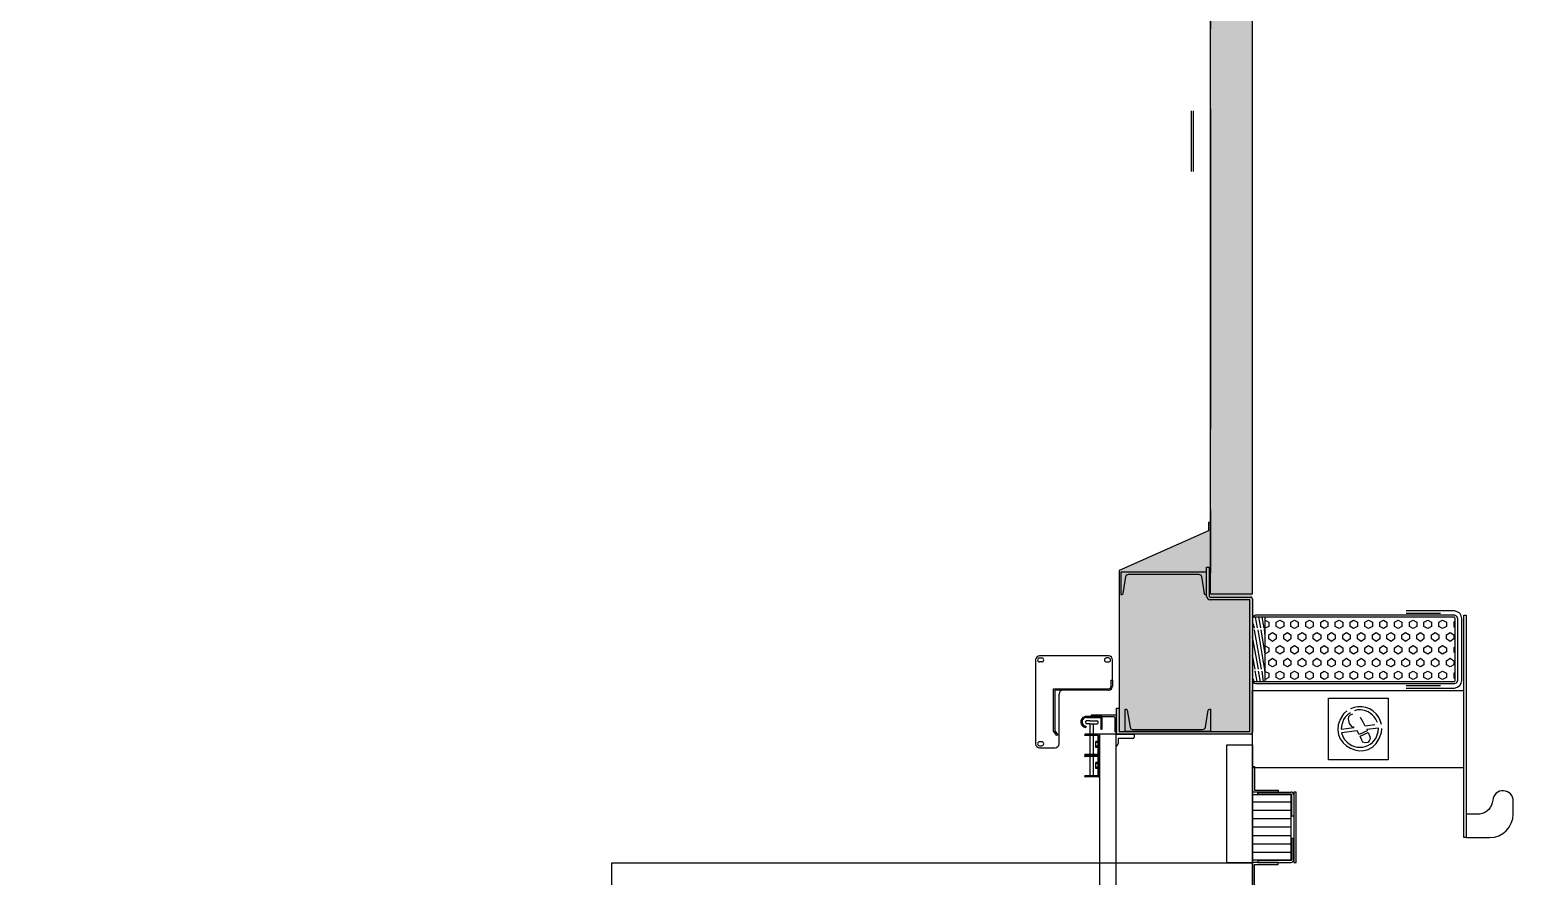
# Model space of a CAD drawing. Header units: inches. Extents: x 2743 to 10591, y -1604 to 5792.
# Drawn here: x 5374.4 to 5548, y 540 to 639.1 of the extents above; entities that cross this region are included whole.
import ezdxf

# ---------------------------------------------------------------- set-up
doc = ezdxf.new("R2010")
doc.units = ezdxf.units.IN
doc.header["$LTSCALE"] = 0.1875
doc.header["$MEASUREMENT"] = 0
doc.linetypes.add('dash2', pattern=[500, 400, -100])
for name, color, linetype in [('1', 1, 'Continuous'), ('A-N-APP-SAN', 1, 'Continuous'), ('A-N-MUR-EXT', 5, 'Continuous'), ('A-N-MUR-INT', 3, 'Continuous'), ('A-N-PORTE-EXT', 2, 'Continuous'), ('A-N-STRUCTURE', 4, 'Continuous'), ('fill253', 253, 'Continuous'), ('PDF_Geometry', 7, 'Continuous'), ('S-N-ACIER', 4, 'Continuous')]:
    doc.layers.add(name, color=color, linetype=linetype)

msp = doc.modelspace()

# ---------------------------------------------------------------- hatches: boundary and pattern name
at = {"layer": 'fill253'}
h = msp.add_hatch(color=7, dxfattribs=at)
h.dxf.hatch_style = 1
h.paths.add_polyline_path([(5517.44902, 431.979), (5512.52777, 431.979), (5512.54172, 94.34303), (5517.46297, 94.34303)])
h.paths.add_polyline_path([(5517.44903, 678.7916), (5512.52778, 678.7916), (5512.52778, 572.89173), (5517.44903, 572.89173)])
h.paths.add_polyline_path([(5517.44903, 925.604), (5512.52778, 925.604), (5512.52777, 819.70432), (5517.44902, 819.70432)])
h.paths.add_polyline_path([(4628.42938, -1259.02652), (4625.95018, -1263.9483), (5517.46297, -1263.94777), (5517.46297, -1071.958), (5512.54172, -1071.958), (5512.54172, -1259.02652)])
h.paths.add_polyline_path([(4200.50372, -1356.98336), (4208.49739, -1355.67867), (4193.49822, -1263.95647), (4192.72048, -1259.19385), (4184.51381, -1259.19385), (4185.25735, -1263.82639)])
h.paths.add_polyline_path([(4618.93272, -1264.1151), (4619.31197, -1266.30955), (4626.09389, -1265.20887), (4625.95018, -1263.9483), (4628.42938, -1259.02652), (4618.12265, -1259.02652)])
h.paths.add_polyline_path([(5517.46297, 1153.66309), (5512.54172, 1153.66309), (5512.52778, 1066.51673), (5517.44903, 1066.51673)])
h.paths.add_polyline_path([(2812.35741, -1079.29062), (2806.55239, -1077.23697), (2806.55239, -1078.48244), (2807.41263, -1078.81134), (2807.41906, -1264.1151), (3075.9398, -1263.94776), (3075.93335, -1259.02651), (2812.34031, -1259.19385)])
h.paths.add_polyline_path([(2807.41906, -374.65047), (2812.34031, -375.67519), (2812.34031, 118.15991), (2807.41906, 118.15991)])
h.paths.add_polyline_path([(5512.54172, -339.79281), (5517.46297, -339.79281), (5517.46297, 52.10637), (5512.54172, 52.10637)])
h.paths.add_polyline_path([(5512.5356, -401.23504), (5517.45685, -401.23504), (5517.46297, -339.79281), (5512.54172, -339.79281)])
h.paths.add_polyline_path([(5512.54172, -545.32679), (5517.46297, -545.32679), (5517.45685, -437.25741), (5512.5356, -437.25741)])
h.paths.add_polyline_path([(5512.53298, -617.37634), (5517.45423, -617.37634), (5517.46296, -581.35034), (5512.54171, -581.35034)])
h.paths.add_polyline_path([(5512.5391, -689.42343), (5517.46035, -689.42343), (5517.46066, -653.39744), (5512.53941, -653.39744)])
h.paths.add_polyline_path([(5512.5391, -761.46809), (5517.46035, -761.46809), (5517.46035, -725.44454), (5512.5391, -725.44454)])
h.paths.add_polyline_path([(4035.91549, 1440.59386), (4035.91549, 1445.51513), (2807.41263, 1445.51513), (2807.41906, 159.14408), (2812.34031, 159.14408), (2812.33388, 1440.59388)])
h.paths.add_polyline_path([(3118.18201, -1259.02652), (3118.18223, -1263.94777), (4185.31745, -1264.1151), (4184.51381, -1259.19385)])
h.paths.add_polyline_path([(4279.25656, 1440.56528), (4279.25657, 1445.48688), (4078.1514, 1445.5146), (4078.1514, 1440.59333)])
h.paths.add_polyline_path([(4872.5115, 1445.3478), (4872.5115, 1440.42655), (5512.54172, 1440.42655), (5512.54177, 1308.40012), (5517.46302, 1308.40012), (5517.46297, 1445.3478)])
h.paths.add_polyline_path([(5517.45593, -941.58583), (5512.53008, -941.58584), (5512.54172, -1029.88866), (5517.46297, -1029.88866)])
h.paths.add_polyline_path([(5512.53008, -905.56228), (5517.45593, -905.5623), (5517.45423, -797.49164), (5512.53298, -797.49164)])
h = msp.add_hatch(color=7, dxfattribs=at)
h.dxf.hatch_style = 1
edge = h.paths.add_edge_path()
edge.add_line((5512.5222, 581.3896), (5512.53528, 573.05906))
edge.add_line((5512.53528, 573.05906), (5517.44259, 573.05906))
edge.add_line((5517.44259, 573.05906), (5517.45769, 556.85454))
edge.add_arc((5517.22154, 556.85432), 0.23616, -90.0156662, 0.0533973, ccw=False)
edge.add_line((5517.22148, 556.61817), (5501.55039, 556.61814))
edge.add_line((5501.55039, 556.61814), (5501.55039, 559.68455))
edge.add_line((5501.55039, 559.68455), (5501.86535, 559.68455))
edge.add_line((5501.86535, 559.68455), (5501.86557, 575.78201))
edge.add_line((5501.86557, 575.78201), (5512.28623, 580.40535))
edge.add_line((5512.28623, 580.40535), (5512.28623, 581.3896))
edge.add_line((5512.28623, 581.3896), (5512.5222, 581.3896))

# ---------------------------------------------------------------- linework, layer by layer
at = {"color": 7}
for p, q in [((5501.50306, 556.60424), (5499.53457, 556.60424)), ((5499.53457, 556.60424), (5499.53457, 448.60332)), ((5501.50306, 448.60332), (5501.50306, 556.60424))]:
    msp.add_line(p, q, dxfattribs=at)
for points in [[(5512.06272, 572.98037), (5512.06272, 575.57878), (5502.06276, 575.57878), (5502.06276, 572.98037), (5502.18348, 572.98037, 0.366587783), (5502.32157, 573.09733), (5502.64807, 575.05457, -0.366587783), (5502.98343, 575.33863), (5511.14204, 575.33863, -0.366587783), (5511.4774, 575.05457), (5511.80391, 573.09733, 0.366587783), (5511.942, 572.98037)], [(5512.53528, 559.53152), (5512.53528, 556.9331), (5502.53532, 556.9331), (5502.53532, 559.53152), (5502.65604, 559.53152, -0.366587783), (5502.79413, 559.41456), (5503.12063, 557.45732, 0.366587783), (5503.45599, 557.17326), (5511.6146, 557.17326, 0.366587783), (5511.94997, 557.45732), (5512.27647, 559.41456, -0.366587783), (5512.41456, 559.53152)], [(5501.55039, 558.86566), (5498.55828, 558.86566), (5498.55828, 558.77117, 0.414213562), (5498.65277, 558.67668), (5501.21142, 558.67668, -0.414213562), (5501.36142, 558.52668), (5501.36142, 556.95228, 0.414213562), (5501.45591, 556.85779), (5501.55039, 556.85779)]]:
    msp.add_lwpolyline(points, format="xyb", close=True)
at = {"layer": '1', "color": 7}
for p, q in [((5499.8401, 558.67668), (5497.85537, 558.67668)), ((5497.9057, 558.01241), (5497.9057, 558.02449)), ((5497.9582, 557.55391), (5497.9582, 557.41875)), ((5498.01587, 558.56142), (5499.72573, 558.56142)), ((5498.47519, 558.19365), (5498.07485, 558.19365)), ((5498.47519, 557.83117), (5498.08694, 557.83117)), ((5498.47519, 558.19365), (5498.83767, 558.19365)), ((5498.47519, 556.60424), (5498.47519, 557.83117)), ((5498.47519, 557.83117), (5498.83767, 557.83117)), ((5498.83767, 558.19365), (5499.238, 558.19365)), ((5498.83767, 556.60424), (5498.83767, 557.83117)), ((5498.83767, 557.83117), (5499.22592, 557.83117)), ((5499.40716, 558.01241), (5499.40716, 558.02449)), ((5499.72573, 558.56142), (5499.72573, 557.21132)), ((5499.8401, 558.67668), (5499.8401, 557.21132)), ((5499.44395, 556.60424), (5497.86891, 556.60424)), ((5499.32312, 556.48342), (5497.86891, 556.48342)), ((5498.47519, 554.24174), (5498.47519, 556.48342)), ((5498.83767, 554.24174), (5498.83767, 556.48342)), ((5499.41374, 555.78421), (5499.13022, 555.78421)), ((5499.13022, 555.07939), (5499.13022, 555.78421)), ((5499.41374, 555.63117), (5499.13022, 555.63117)), ((5499.41374, 554.33236), (5499.41374, 556.39279)), ((5499.53457, 554.21154), (5499.53457, 556.51362)), ((5499.72573, 557.21132), (5499.8401, 557.21132)), ((5501.50306, 555.23648), (5501.50306, 556.60424)), ((5501.50306, 556.60424), (5503.59815, 556.60302)), ((5501.73213, 555.58128), (5501.59084, 555.23648)), ((5503.45382, 556.11393), (5501.73213, 556.11393)), ((5501.73213, 556.11393), (5501.73213, 555.58128)), ((5503.59815, 556.60302), (5503.59815, 556.26403)), ((5499.32312, 554.24174), (5497.86891, 554.24174)), ((5499.44395, 554.12092), (5497.86891, 554.12092)), ((5499.44395, 554.12092), (5497.86891, 554.12092)), ((5499.32312, 554.00009), (5497.86891, 554.00009)), ((5498.47519, 551.75841), (5498.47519, 554.00009)), ((5498.83767, 551.75841), (5498.83767, 554.00009)), ((5499.41374, 555.23244), (5499.13022, 555.23244)), ((5499.41374, 555.07939), (5499.13022, 555.07939)), ((5499.41374, 551.84904), (5499.41374, 553.90947)), ((5499.53457, 551.72821), (5499.53457, 554.0303)), ((5501.59084, 555.23648), (5501.50306, 555.23648)), ((5499.41374, 553.30089), (5499.13022, 553.30089)), ((5499.13022, 552.59606), (5499.13022, 553.30089)), ((5499.41374, 553.14784), (5499.13022, 553.14784)), ((5499.41374, 552.74911), (5499.13022, 552.74911)), ((5499.41374, 552.59606), (5499.13022, 552.59606)), ((5499.32312, 551.75841), (5497.86891, 551.75841)), ((5499.44395, 551.63759), (5497.86891, 551.63759))]:
    msp.add_line(p, q, dxfattribs=at)
for centre, radius, start, end in [((5498.0771, 558.06212), 0.71537, 155.1313079, 217.5925682), ((5498.03494, 557.98421), 0.71537, 104.5378837, 148.0316541), ((5498.01587, 558.058), 0.50738, 110.5508544, 263.4728886), ((5498.01587, 558.13179), 0.71537, 225.0263412, 265.3756564), ((5498.01392, 557.98731), 0.57411, 90, 108.0733809), ((5498.08694, 558.01241), 0.18124, 179.9999993, 269.999995), ((5498.07485, 558.02449), 0.16916, 89.99999, 179.9999993), ((5499.22592, 558.01241), 0.18124, 269.999995, 359.9999975), ((5499.238, 558.02449), 0.16916, 359.9999975, 89.99999), ((5497.86891, 556.54383), 0.06041, 89.99999, 269.999995), ((5499.32312, 556.39279), 0.09062, 359.9999975, 89.99999), ((5499.44395, 556.51362), 0.09062, 359.9999975, 89.99999), ((5503.44793, 556.26403), 0.15021, 272.2456658, 360), ((5497.86891, 554.18133), 0.06041, 89.99999, 269.999995), ((5497.86891, 554.0605), 0.06041, 89.99999, 269.999995), ((5499.32312, 554.33236), 0.09062, 269.999995, 359.9999975), ((5499.32312, 553.90947), 0.09062, 359.9999975, 89.99999), ((5499.44395, 554.21154), 0.09062, 269.999995, 359.9999975), ((5499.44395, 554.0303), 0.09062, 359.9999975, 89.99999), ((5497.86891, 551.698), 0.06041, 89.99999, 269.999995), ((5499.32312, 551.84904), 0.09062, 269.999995, 359.9999975), ((5499.44395, 551.72821), 0.09062, 269.999995, 359.9999975)]:
    msp.add_arc(centre, radius, start, end, dxfattribs=at)
at = {"layer": 'A-N-APP-SAN', "color": 7}
for p, q in [((5517.44904, 549.84276), (5517.44904, 552.85456)), ((5517.44904, 552.85456), (5517.68526, 552.85456)), ((5517.68526, 552.85456), (5517.68526, 550.07898)), ((5520.44116, 549.84276), (5517.44904, 549.84276)), ((5517.68526, 550.07898), (5520.44116, 550.07898)), ((5518.09329, 549.84276), (5521.96399, 549.84276)), ((5518.09329, 549.60654), (5518.09329, 549.84276)), ((5521.96399, 549.60654), (5518.09329, 549.60654)), ((5520.44116, 550.07898), (5520.44116, 549.84276)), ((5522.04273, 547.04749), (5522.04273, 549.5278)), ((5522.27895, 549.84276), (5522.27895, 541.61443)), ((5522.57422, 549.84276), (5522.27895, 549.84276)), ((5522.27895, 549.5278), (5522.27895, 547.04749)), ((5522.57422, 541.61443), (5522.57422, 549.84276)), ((5522.27895, 547.04749), (5522.04273, 547.04749)), ((5522.27895, 544.4097), (5522.04273, 544.4097)), ((5522.04273, 544.4097), (5522.04273, 541.92939)), ((5522.27895, 541.92939), (5522.27895, 544.4097)), ((5521.96399, 541.85065), (5518.09329, 541.85065)), ((5518.09329, 541.85065), (5518.09329, 541.61443)), ((5520.44116, 541.61443), (5517.44904, 541.61443)), ((5517.44904, 541.61443), (5517.44904, 538.60262)), ((5517.68526, 538.60262), (5517.68526, 541.37821)), ((5517.68526, 541.37821), (5520.44116, 541.37821)), ((5518.09329, 541.61443), (5521.96399, 541.61443)), ((5520.44116, 541.37821), (5520.44116, 541.61443)), ((5522.27895, 541.61443), (5522.57422, 541.61443))]:
    msp.add_line(p, q, dxfattribs=at)
for centre, radius, start, end in [((5521.96399, 549.5278), 0.31496, 360, 89.9999975), ((5521.96399, 549.5278), 0.07874, 0, 89.9999975), ((5521.96399, 541.92939), 0.31496, 270.0000025, 0), ((5521.96399, 541.92939), 0.07874, 270.0000025, 360)]:
    msp.add_arc(centre, radius, start, end, dxfattribs=at)
at = {"layer": 'A-N-MUR-EXT', "color": 7}
for p, q in [((5517.44259, 573.05906), (5517.44259, 678.95892)), ((5512.52134, 573.05906), (5517.44259, 573.05906)), ((5512.52134, 573.05906), (5517.44259, 573.05906))]:
    msp.add_line(p, q, dxfattribs=at)
at = {"layer": 'A-N-MUR-INT', "color": 7}
for p, q in [((5512.52134, 573.05906), (5512.52134, 678.95892)), ((5512.28623, 580.40535), (5501.86557, 575.78201)), ((5512.5222, 581.3896), (5512.28623, 581.3896)), ((5512.28623, 581.3896), (5512.28623, 580.40535)), ((5501.86557, 575.78201), (5501.86557, 559.68455))]:
    msp.add_line(p, q, dxfattribs=at)
at = {"layer": 'A-N-PORTE-EXT', "color": 7}
for p, q in [((5492.07717, 565.30439), (5492.07717, 555.49929)), ((5500.60472, 565.77683), (5492.54961, 565.77683)), ((5492.54961, 565.54061), (5492.78583, 565.54061)), ((5492.78583, 565.06817), (5492.54961, 565.06817)), ((5500.60472, 565.54061), (5500.3685, 565.54061)), ((5500.3685, 565.06817), (5500.60472, 565.06817)), ((5501.07716, 562.927), (5501.07716, 565.30439)), ((5500.91968, 562.24928), (5500.91968, 562.927)), ((5500.91968, 562.927), (5501.07716, 562.927)), ((5501.07716, 562.927), (5501.07716, 562.24928)), ((5494.15788, 556.95994), (5494.15788, 561.93432)), ((5494.15788, 561.93432), (5495.29961, 561.93432)), ((5495.29961, 561.77684), (5494.31536, 561.77684)), ((5494.31536, 561.77684), (5494.31536, 557.01307)), ((5494.82717, 555.49929), (5494.82717, 561.3044)), ((5495.29961, 561.93432), (5500.60472, 561.93432)), ((5500.60472, 561.77684), (5495.29961, 561.77684)), ((5492.78583, 555.73551), (5492.54961, 555.73551)), ((5494.54439, 556.4523), (5494.15788, 556.95994)), ((5494.31536, 557.01307), (5494.66969, 556.5477)), ((5494.66969, 556.5477), (5494.54439, 556.4523)), ((5517.44116, 448.35137), (5517.44116, 556.85436)), ((5492.54961, 555.26307), (5492.78583, 555.26307)), ((5492.54961, 555.02685), (5494.35473, 555.02685)), ((5514.44904, 555.37736), (5517.44116, 555.37736)), ((5514.44904, 541.55537), (5514.44904, 555.37736)), ((5517.44116, 555.37736), (5517.44116, 541.55537)), ((5521.96399, 549.5278), (5517.44904, 549.5278)), ((5517.44904, 549.5278), (5517.44904, 541.92939)), ((5521.96399, 548.68134), (5517.44904, 548.68134)), ((5521.96399, 541.92939), (5521.96399, 549.5278)), ((5521.96399, 547.69709), (5517.44904, 547.69709)), ((5521.96399, 546.71284), (5517.44904, 546.71284)), ((5521.96399, 545.72859), (5517.44904, 545.72859)), ((5521.96399, 544.74434), (5517.44904, 544.74434)), ((5521.96399, 543.76009), (5517.44904, 543.76009)), ((5521.96399, 542.77584), (5517.44904, 542.77584)), ((5517.44904, 541.92939), (5521.96399, 541.92939)), ((5442.49643, 541.55537), (5517.44116, 541.55537)), ((5442.49643, 463.65002), (5442.49643, 541.55537)), ((5517.44116, 541.55537), (5514.44904, 541.55537))]:
    msp.add_line(p, q, dxfattribs=at)
for centre, radius, start, end in [((5492.54961, 565.30439), 0.47244, 90, 180), ((5492.54961, 565.30439), 0.23622, 90, 270), ((5492.78583, 565.30439), 0.23622, 270, 90), ((5500.3685, 565.30439), 0.23622, 90, 270), ((5500.60472, 565.30439), 0.47244, 0, 90), ((5500.60472, 565.30439), 0.23622, 270, 90), ((5495.29961, 561.3044), 0.47244, 90, 180), ((5500.60472, 562.24928), 0.31496, 270, 0), ((5500.60472, 562.24928), 0.47244, 270, 0), ((5492.54961, 555.49929), 0.23622, 90, 270), ((5492.78583, 555.49929), 0.23622, 270, 90), ((5492.54961, 555.49929), 0.47244, 180, 270), ((5494.35473, 555.49929), 0.47244, 270, 0)]:
    msp.add_arc(centre, radius, start, end, dxfattribs=at)
at = {"layer": 'A-N-STRUCTURE', "color": 7, "linetype": 'dash2', "ltscale": 0.5}
msp.add_line((5512.5225, 676.66924), (5512.53528, 575.51778), dxfattribs=at)
at = {"layer": 'PDF_Geometry', "color": 7, "lineweight": 25}
for points in [[(5517.44069, 562.91705), (5517.58172, 562.63498), (5517.81678, 562.54096), (5541.08738, 562.54096), (5541.32244, 562.63498), (5541.46347, 562.91705), (5541.46347, 570.15679), (5541.32244, 570.43886), (5541.08738, 570.53289), (5517.81678, 570.53289), (5517.58172, 570.43886), (5517.44069, 570.15679)], [(5517.44069, 562.87004), (5517.4877, 562.82303), (5517.58172, 562.77602), (5541.08738, 562.77602), (5541.13439, 562.82303), (5541.1814, 562.91705), (5541.1814, 566.53692), (5541.1814, 570.15679), (5541.13439, 570.25082), (5541.08738, 570.29783), (5517.58172, 570.29783), (5517.4877, 570.25082), (5517.44069, 570.20381)], [(5517.67574, 569.02852), (5517.58172, 569.54565)], [(5518.05183, 569.07553), (5517.81678, 570.29783)], [(5518.42792, 569.07553), (5518.19287, 570.29783)], [(5518.80401, 569.02852), (5518.56896, 570.29783)], [(5518.94505, 569.96875), (5519.36815, 569.73369), (5519.36815, 569.21657), (5518.94505, 569.02852)], [(5535.44602, 562.02384), (5541.08738, 562.02384), (5541.41646, 562.11786), (5541.69853, 562.3059), (5541.88657, 562.58797), (5541.93358, 562.91705), (5541.93358, 570.15679), (5541.88657, 570.48587), (5541.69853, 570.76794), (5541.41646, 570.95599), (5541.08738, 571.05001), (5535.44602, 571.05001)], [(5535.44602, 570.76794), (5539.44198, 570.76794)], [(5541.1814, 569.87473), (5540.99336, 569.73369), (5540.99336, 569.21657), (5541.1814, 569.12255)], [(5518.14586, 564.23337), (5517.44069, 567.99427)], [(5518.52195, 564.23337), (5517.67574, 568.84048)], [(5518.94505, 563.81027), (5518.89804, 564.13935), (5518.09884, 568.84048)], [(5518.94505, 565.97279), (5518.47493, 568.84048)], [(5518.94505, 568.13531), (5518.85102, 568.88749)], [(5518.94505, 566.96002), (5519.36815, 566.72497), (5519.36815, 566.25485), (5518.94505, 566.0198)], [(5541.1814, 566.866), (5540.99336, 566.72497), (5540.99336, 566.25485), (5541.1814, 566.11382)], [(5517.76976, 564.23337), (5517.44069, 565.83175)], [(5517.62873, 562.77602), (5517.58172, 563.1051)], [(5518.00482, 562.77602), (5517.76976, 564.04532)], [(5518.38091, 562.77602), (5518.14586, 563.99831)], [(5518.757, 562.77602), (5518.56896, 563.99831)], [(5518.94505, 563.9513), (5519.36815, 563.76325), (5519.36815, 563.24613), (5518.94505, 563.01107)], [(5541.1814, 563.85728), (5540.99336, 563.76325), (5540.99336, 563.24613), (5541.1814, 563.15211)], [(5542.16864, 552.70065), (5517.44069, 552.70065), (5517.44069, 561.74177), (5542.16864, 561.74177)], [(5535.44602, 562.3059), (5539.44198, 562.3059)], [(5528.91145, 559.12517), (5528.58237, 558.89011), (5528.3003, 558.60805), (5528.11226, 558.32598), (5527.97122, 557.94989), (5527.8772, 557.5738), (5527.83019, 557.19771), (5529.33455, 557.38575), (5529.28754, 557.43276), (5529.09949, 557.47977), (5528.81743, 557.85586), (5528.7234, 558.23195), (5528.67639, 558.42), (5528.7234, 558.70207), (5528.91145, 558.89011), (5529.19352, 558.98414)], [(5528.48835, 559.36023), (5528.11226, 558.98414)], [(5529.33455, 559.73632), (5528.91145, 559.59528)], [(5529.75765, 559.45425), (5529.38156, 559.36023)], [(5532.15523, 556.91564), (5532.20224, 557.33874), (5530.83891, 557.15069), (5530.88592, 557.00966), (5529.9457, 556.58656), (5529.71064, 557.00966), (5527.8772, 556.7746), (5528.01823, 556.3515)], [(5531.77914, 557.71483), (5530.65087, 557.5738), (5530.41581, 558.04391), (5530.08673, 558.56103)], [(5532.06121, 557.9969), (5531.87316, 558.37299)], [(5532.53132, 557.76184), (5532.39029, 558.23195)], [(5532.53132, 556.82162), (5532.57833, 557.29173)]]:
    msp.add_lwpolyline(points, dxfattribs=at)
for points in [[(5518.94505, 562.91705), (5518.94505, 570.25082), (5518.85102, 570.29783), (5517.58172, 570.29783), (5517.4877, 570.25082), (5517.44069, 570.15679), (5517.44069, 562.91705), (5517.4877, 562.82303), (5517.58172, 562.77602), (5518.85102, 562.77602), (5518.94505, 562.82303)], [(5520.21435, 569.21657), (5520.21435, 569.73369), (5520.63746, 569.96875), (5521.10757, 569.73369), (5521.10757, 569.21657), (5520.63746, 568.98151)], [(5521.95377, 569.21657), (5521.95377, 569.73369), (5522.37687, 569.96875), (5522.79998, 569.73369), (5522.79998, 569.21657), (5522.37687, 568.98151)], [(5523.69319, 569.21657), (5523.69319, 569.73369), (5524.11629, 569.96875), (5524.5394, 569.73369), (5524.5394, 569.21657), (5524.11629, 568.98151)], [(5525.43261, 569.21657), (5525.43261, 569.73369), (5525.85571, 569.96875), (5526.27881, 569.73369), (5526.27881, 569.21657), (5525.85571, 568.98151)], [(5527.12502, 569.21657), (5527.12502, 569.73369), (5527.59513, 569.96875), (5528.01823, 569.73369), (5528.01823, 569.21657), (5527.59513, 568.98151)], [(5528.86444, 569.21657), (5528.86444, 569.73369), (5529.28754, 569.96875), (5529.75765, 569.73369), (5529.75765, 569.21657), (5529.28754, 568.98151)], [(5530.60386, 569.21657), (5530.60386, 569.73369), (5531.02696, 569.96875), (5531.49707, 569.73369), (5531.49707, 569.21657), (5531.02696, 568.98151)], [(5532.34327, 569.21657), (5532.34327, 569.73369), (5532.76638, 569.96875), (5533.18948, 569.73369), (5533.18948, 569.21657), (5532.76638, 568.98151)], [(5534.08269, 569.21657), (5534.08269, 569.73369), (5534.5058, 569.96875), (5534.9289, 569.73369), (5534.9289, 569.21657), (5534.5058, 568.98151)], [(5535.82211, 569.21657), (5535.82211, 569.73369), (5536.24521, 569.96875), (5536.66832, 569.73369), (5536.66832, 569.21657), (5536.24521, 568.98151)], [(5537.51452, 569.21657), (5537.51452, 569.73369), (5537.98463, 569.96875), (5538.40774, 569.73369), (5538.40774, 569.21657), (5537.98463, 568.98151)], [(5539.25394, 569.21657), (5539.25394, 569.73369), (5539.67704, 569.96875), (5540.14715, 569.73369), (5540.14715, 569.21657), (5539.67704, 568.98151)], [(5542.16864, 544.52068), (5542.16864, 570.53289), (5542.45071, 570.53289), (5542.45071, 544.52068)], [(5519.36815, 567.75922), (5519.36815, 568.22933), (5519.79125, 568.5114), (5520.21435, 568.22933), (5520.21435, 567.75922), (5519.79125, 567.47715)], [(5521.10757, 567.75922), (5521.10757, 568.22933), (5521.53067, 568.5114), (5521.95377, 568.22933), (5521.95377, 567.75922), (5521.53067, 567.47715)], [(5522.79998, 567.75922), (5522.79998, 568.22933), (5523.27009, 568.5114), (5523.69319, 568.22933), (5523.69319, 567.75922), (5523.27009, 567.47715)], [(5524.5394, 567.75922), (5524.5394, 568.22933), (5524.9625, 568.5114), (5525.43261, 568.22933), (5525.43261, 567.75922), (5524.9625, 567.47715)], [(5526.27881, 567.75922), (5526.27881, 568.22933), (5526.70192, 568.5114), (5527.12502, 568.22933), (5527.12502, 567.75922), (5526.70192, 567.47715)], [(5528.01823, 567.75922), (5528.01823, 568.22933), (5528.44133, 568.5114), (5528.86444, 568.22933), (5528.86444, 567.75922), (5528.44133, 567.47715)], [(5529.75765, 567.75922), (5529.75765, 568.22933), (5530.18075, 568.5114), (5530.60386, 568.22933), (5530.60386, 567.75922), (5530.18075, 567.47715)], [(5531.49707, 567.75922), (5531.49707, 568.22933), (5531.92017, 568.5114), (5532.34327, 568.22933), (5532.34327, 567.75922), (5531.92017, 567.47715)], [(5533.18948, 567.75922), (5533.18948, 568.22933), (5533.65959, 568.5114), (5534.08269, 568.22933), (5534.08269, 567.75922), (5533.65959, 567.47715)], [(5534.9289, 567.75922), (5534.9289, 568.22933), (5535.352, 568.5114), (5535.82211, 568.22933), (5535.82211, 567.75922), (5535.352, 567.47715)], [(5536.66832, 567.75922), (5536.66832, 568.22933), (5537.09142, 568.5114), (5537.51452, 568.22933), (5537.51452, 567.75922), (5537.09142, 567.47715)], [(5538.40774, 567.75922), (5538.40774, 568.22933), (5538.83084, 568.5114), (5539.25394, 568.22933), (5539.25394, 567.75922), (5538.83084, 567.47715)], [(5540.14715, 567.75922), (5540.14715, 568.22933), (5540.57026, 568.5114), (5540.99336, 568.22933), (5540.99336, 567.75922), (5540.57026, 567.47715)], [(5520.21435, 566.25485), (5520.21435, 566.72497), (5520.63746, 567.00704), (5521.10757, 566.72497), (5521.10757, 566.25485), (5520.63746, 565.97279)], [(5521.95377, 566.25485), (5521.95377, 566.72497), (5522.37687, 567.00704), (5522.79998, 566.72497), (5522.79998, 566.25485), (5522.37687, 565.97279)], [(5523.69319, 566.25485), (5523.69319, 566.72497), (5524.11629, 567.00704), (5524.5394, 566.72497), (5524.5394, 566.25485), (5524.11629, 565.97279)], [(5525.43261, 566.25485), (5525.43261, 566.72497), (5525.85571, 567.00704), (5526.27881, 566.72497), (5526.27881, 566.25485), (5525.85571, 565.97279)], [(5527.12502, 566.25485), (5527.12502, 566.72497), (5527.59513, 567.00704), (5528.01823, 566.72497), (5528.01823, 566.25485), (5527.59513, 565.97279)], [(5528.86444, 566.25485), (5528.86444, 566.72497), (5529.28754, 567.00704), (5529.75765, 566.72497), (5529.75765, 566.25485), (5529.28754, 565.97279)], [(5530.60386, 566.25485), (5530.60386, 566.72497), (5531.02696, 567.00704), (5531.49707, 566.72497), (5531.49707, 566.25485), (5531.02696, 565.97279)], [(5532.34327, 566.25485), (5532.34327, 566.72497), (5532.76638, 567.00704), (5533.18948, 566.72497), (5533.18948, 566.25485), (5532.76638, 565.97279)], [(5534.08269, 566.25485), (5534.08269, 566.72497), (5534.5058, 567.00704), (5534.9289, 566.72497), (5534.9289, 566.25485), (5534.5058, 565.97279)], [(5535.82211, 566.25485), (5535.82211, 566.72497), (5536.24521, 567.00704), (5536.66832, 566.72497), (5536.66832, 566.25485), (5536.24521, 565.97279)], [(5537.51452, 566.25485), (5537.51452, 566.72497), (5537.98463, 567.00704), (5538.40774, 566.72497), (5538.40774, 566.25485), (5537.98463, 565.97279)], [(5539.25394, 566.25485), (5539.25394, 566.72497), (5539.67704, 567.00704), (5540.14715, 566.72497), (5540.14715, 566.25485), (5539.67704, 565.97279)], [(5519.36815, 564.75049), (5519.36815, 565.22061), (5519.79125, 565.50267), (5520.21435, 565.22061), (5520.21435, 564.75049), (5519.79125, 564.51544)], [(5521.10757, 564.75049), (5521.10757, 565.22061), (5521.53067, 565.50267), (5521.95377, 565.22061), (5521.95377, 564.75049), (5521.53067, 564.51544)], [(5522.79998, 564.75049), (5522.79998, 565.22061), (5523.27009, 565.50267), (5523.69319, 565.22061), (5523.69319, 564.75049), (5523.27009, 564.51544)], [(5524.5394, 564.75049), (5524.5394, 565.22061), (5524.9625, 565.50267), (5525.43261, 565.22061), (5525.43261, 564.75049), (5524.9625, 564.51544)], [(5526.27881, 564.75049), (5526.27881, 565.22061), (5526.70192, 565.50267), (5527.12502, 565.22061), (5527.12502, 564.75049), (5526.70192, 564.51544)], [(5528.01823, 564.75049), (5528.01823, 565.22061), (5528.44133, 565.50267), (5528.86444, 565.22061), (5528.86444, 564.75049), (5528.44133, 564.51544)], [(5529.75765, 564.75049), (5529.75765, 565.22061), (5530.18075, 565.50267), (5530.60386, 565.22061), (5530.60386, 564.75049), (5530.18075, 564.51544)], [(5531.49707, 564.75049), (5531.49707, 565.22061), (5531.92017, 565.50267), (5532.34327, 565.22061), (5532.34327, 564.75049), (5531.92017, 564.51544)], [(5533.18948, 564.75049), (5533.18948, 565.22061), (5533.65959, 565.50267), (5534.08269, 565.22061), (5534.08269, 564.75049), (5533.65959, 564.51544)], [(5534.9289, 564.75049), (5534.9289, 565.22061), (5535.352, 565.50267), (5535.82211, 565.22061), (5535.82211, 564.75049), (5535.352, 564.51544)], [(5536.66832, 564.75049), (5536.66832, 565.22061), (5537.09142, 565.50267), (5537.51452, 565.22061), (5537.51452, 564.75049), (5537.09142, 564.51544)], [(5538.40774, 564.75049), (5538.40774, 565.22061), (5538.83084, 565.50267), (5539.25394, 565.22061), (5539.25394, 564.75049), (5538.83084, 564.51544)], [(5540.14715, 564.75049), (5540.14715, 565.22061), (5540.57026, 565.50267), (5540.99336, 565.22061), (5540.99336, 564.75049), (5540.57026, 564.51544)], [(5520.21435, 563.24613), (5520.21435, 563.76325), (5520.63746, 563.99831), (5521.10757, 563.76325), (5521.10757, 563.24613), (5520.63746, 563.01107)], [(5521.95377, 563.24613), (5521.95377, 563.76325), (5522.37687, 563.99831), (5522.79998, 563.76325), (5522.79998, 563.24613), (5522.37687, 563.01107)], [(5523.69319, 563.24613), (5523.69319, 563.76325), (5524.11629, 563.99831), (5524.5394, 563.76325), (5524.5394, 563.24613), (5524.11629, 563.01107)], [(5525.43261, 563.24613), (5525.43261, 563.76325), (5525.85571, 563.99831), (5526.27881, 563.76325), (5526.27881, 563.24613), (5525.85571, 563.01107)], [(5527.12502, 563.24613), (5527.12502, 563.76325), (5527.59513, 563.99831), (5528.01823, 563.76325), (5528.01823, 563.24613), (5527.59513, 563.01107)], [(5528.86444, 563.24613), (5528.86444, 563.76325), (5529.28754, 563.99831), (5529.75765, 563.76325), (5529.75765, 563.24613), (5529.28754, 563.01107)], [(5530.60386, 563.24613), (5530.60386, 563.76325), (5531.02696, 563.99831), (5531.49707, 563.76325), (5531.49707, 563.24613), (5531.02696, 563.01107)], [(5532.34327, 563.24613), (5532.34327, 563.76325), (5532.76638, 563.99831), (5533.18948, 563.76325), (5533.18948, 563.24613), (5532.76638, 563.01107)], [(5534.08269, 563.24613), (5534.08269, 563.76325), (5534.5058, 563.99831), (5534.9289, 563.76325), (5534.9289, 563.24613), (5534.5058, 563.01107)], [(5535.82211, 563.24613), (5535.82211, 563.76325), (5536.24521, 563.99831), (5536.66832, 563.76325), (5536.66832, 563.24613), (5536.24521, 563.01107)], [(5537.51452, 563.24613), (5537.51452, 563.76325), (5537.98463, 563.99831), (5538.40774, 563.76325), (5538.40774, 563.24613), (5537.98463, 563.01107)], [(5539.25394, 563.24613), (5539.25394, 563.76325), (5539.67704, 563.99831), (5540.14715, 563.76325), (5540.14715, 563.24613), (5539.67704, 563.01107)], [(5526.32583, 560.81758), (5533.33051, 560.81758), (5533.33051, 553.62485), (5526.32583, 553.62485)], [(5531.16799, 556.3515), (5531.215, 556.06943), (5531.12098, 555.83438), (5530.93293, 555.64633), (5530.65087, 555.59932), (5530.3688, 555.69334), (5530.22777, 555.9284), (5530.03972, 556.39851), (5530.97995, 556.82162)]]:
    msp.add_lwpolyline(points, close=True, dxfattribs=at)
msp.add_lwpolyline([(5542.45071, 544.52068), (5545.19581, 544.52068, 0.412347204), (5547.95507, 547.26242), (5547.97093, 548.78611, 0.964952252), (5545.56054, 548.89724, -0.338477073), (5544.06991, 547.24654), (5542.45071, 547.24654)], format="xyb", dxfattribs=at)
for points in [[(5528.11226, 558.98414), (5525.43809, 555.47709), (5531.4242, 552.51381), (5532.53132, 556.82162)], [(5532.39029, 558.23195), (5532.01576, 559.40175), (5530.52629, 560.13278), (5529.33455, 559.73632)], [(5531.87316, 558.37299), (5531.46495, 559.11655), (5530.58975, 559.52712), (5529.75765, 559.45425)], [(5528.01823, 556.3515), (5529.07364, 554.37311), (5531.77287, 554.82677), (5532.15523, 556.91564)]]:
    msp.add_open_spline(points, degree=3, dxfattribs=at)
at = {"layer": 'S-N-ACIER', "color": 7}
for p, q in [((5510.28529, 629.55908), (5510.28529, 622.45909)), ((5510.53529, 622.45909), (5510.53529, 629.55908)), ((5512.08555, 572.7835), (5512.08555, 576.14743)), ((5512.08555, 576.14743), (5512.40051, 576.14743)), ((5512.40051, 576.14743), (5512.40051, 572.7835)), ((5512.51861, 572.66539), (5517.20378, 572.66533)), ((5517.12504, 572.35037), (5512.51861, 572.35043)), ((5517.1262, 556.9331), (5517.12504, 572.35037)), ((5517.43999, 572.42926), (5517.44116, 556.85451)), ((5501.55039, 556.61814), (5501.55039, 559.68455)), ((5501.55039, 559.68455), (5501.86535, 559.68455)), ((5501.86535, 559.68455), (5501.86535, 556.9331)), ((5517.20494, 556.61814), (5501.55039, 556.61814)), ((5501.86535, 556.9331), (5517.1262, 556.9331))]:
    msp.add_line(p, q, dxfattribs=at)
for centre, radius, start, end in [((5512.51862, 572.7835), 0.43307, 180.0000077, 269.9991647), ((5512.51862, 572.7835), 0.11811, 180, 269.999157), ((5517.20377, 572.42911), 0.23622, 0.0377308, 89.999157), ((5517.20494, 556.85436), 0.23622, 270, 0.0377308)]:
    msp.add_arc(centre, radius, start, end, dxfattribs=at)

doc.saveas('drawing.dxf')
